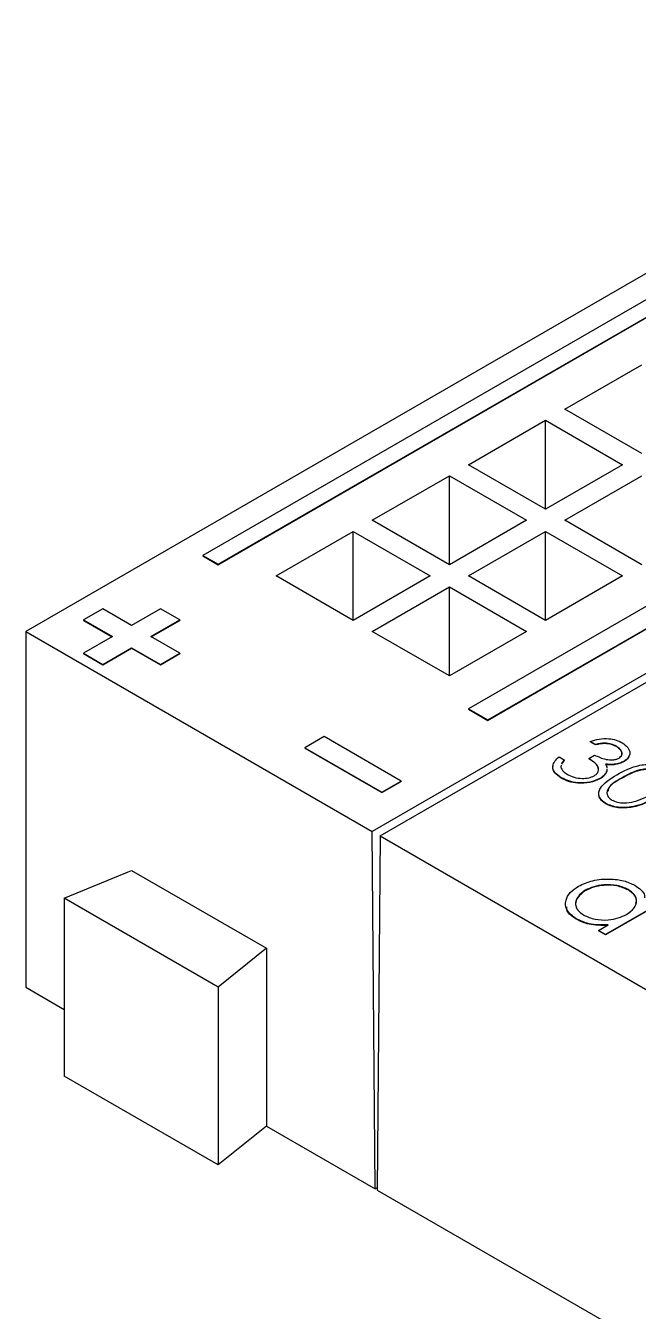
# Model space of a CAD drawing. Header units: millimetres. Extents: x 36 to 151, y 48 to 186.
# Drawn here: x 69.489 to 71.738, y 154.729 to 159.45 of the extents above; entities that cross this region are included whole.
import ezdxf

# ---------------------------------------------------------------- set-up
doc = ezdxf.new("R2010")
doc.units = ezdxf.units.MM

msp = doc.modelspace()

# ---------------------------------------------------------------- linework, layer by layer
at = {"color": 7, "linetype": 'Continuous', "lineweight": 25}
for p, q in [((81.1279, 163.9446), (69.4889, 157.2255)), ((80.4632, 163.4645), (70.1395, 157.5047)), ((70.196, 157.4721), (80.5198, 163.4319)), ((70.196, 157.4704), (80.5198, 163.4302)), ((82.4007, 163.2098), (70.7617, 156.4908)), ((70.79, 156.4744), (82.429, 163.1935)), ((81.439, 162.9012), (71.1153, 156.9414)), ((71.186, 156.9006), (81.5097, 162.8604)), ((71.186, 156.899), (81.5097, 162.8587)), ((71.4688, 158.0419), (71.7517, 158.2052)), ((71.7517, 157.8787), (71.4688, 158.0419)), ((71.1153, 157.8378), (71.3981, 158.0011)), ((71.3981, 158.0011), (71.681, 157.8378)), ((71.3981, 157.6746), (71.3981, 158.0011)), ((71.3981, 157.6746), (71.1153, 157.8378)), ((71.681, 157.8378), (71.3981, 157.6746)), ((70.7617, 157.6337), (71.0446, 157.797)), ((71.0446, 157.797), (71.3274, 157.6337)), ((71.0446, 157.4704), (71.0446, 157.797)), ((71.4688, 157.6337), (71.7517, 157.797)), ((71.0446, 157.4704), (70.7617, 157.6337)), ((71.3274, 157.6337), (71.0446, 157.4704)), ((71.7517, 157.4704), (71.4688, 157.6337)), ((70.4082, 157.4296), (70.691, 157.5929)), ((70.691, 157.5929), (70.9739, 157.4296)), ((70.691, 157.2663), (70.691, 157.5929)), ((71.1153, 157.4296), (71.3981, 157.5929)), ((71.3981, 157.5929), (71.681, 157.4296)), ((71.3981, 157.2663), (71.3981, 157.5929)), ((70.1395, 157.5047), (70.1395, 157.5031)), ((70.1395, 157.5047), (70.196, 157.4721)), ((70.1395, 157.5031), (70.196, 157.4704)), ((70.196, 157.4721), (70.196, 157.4704)), ((70.691, 157.2663), (70.4082, 157.4296)), ((70.9739, 157.4296), (70.691, 157.2663)), ((71.3981, 157.2663), (71.1153, 157.4296)), ((71.681, 157.4296), (71.3981, 157.2663)), ((70.7617, 157.2255), (71.0446, 157.3888)), ((71.0446, 157.3888), (71.3274, 157.2255)), ((71.0446, 157.0622), (71.0446, 157.3888)), ((69.7718, 157.3088), (69.7011, 157.268)), ((69.8778, 157.2476), (69.7718, 157.3088)), ((69.9839, 157.3088), (69.8778, 157.2476)), ((70.0546, 157.268), (69.9839, 157.3088)), ((69.7011, 157.268), (69.8071, 157.2067)), ((69.7011, 157.268), (69.7011, 157.2663)), ((69.7011, 157.2663), (69.8057, 157.2059)), ((69.9485, 157.2067), (70.0546, 157.268)), ((69.95, 157.2059), (70.0546, 157.2663)), ((70.0546, 157.268), (70.0546, 157.2663)), ((69.4889, 157.2255), (69.4889, 155.9191)), ((69.4889, 157.2255), (70.7617, 156.4908)), ((69.8071, 157.2067), (69.7011, 157.1455)), ((70.0546, 157.1455), (69.9485, 157.2067)), ((71.0446, 157.0622), (70.7617, 157.2255)), ((71.3274, 157.2255), (71.0446, 157.0622)), ((69.7011, 157.1455), (69.7718, 157.1047)), ((69.7011, 157.1455), (69.7011, 157.1439)), ((69.7011, 157.1439), (69.7718, 157.1031)), ((69.7718, 157.1047), (69.8778, 157.1659)), ((69.7718, 157.1031), (69.8778, 157.1643)), ((69.8778, 157.1659), (69.9839, 157.1047)), ((69.8778, 157.1659), (69.8778, 157.1643)), ((69.8778, 157.1643), (69.9839, 157.1031)), ((69.9839, 157.1047), (70.0546, 157.1455)), ((69.9839, 157.1031), (70.0546, 157.1439)), ((70.0546, 157.1455), (70.0546, 157.1439)), ((69.7718, 157.1047), (69.7718, 157.1031)), ((69.9839, 157.1047), (69.9839, 157.1031)), ((71.1153, 156.9414), (71.186, 156.9006)), ((71.1153, 156.9414), (71.1153, 156.9398)), ((71.1153, 156.9398), (71.186, 156.899)), ((71.186, 156.9006), (71.186, 156.899)), ((70.5849, 156.8394), (70.5142, 156.7985)), ((70.8678, 156.6761), (70.5849, 156.8394)), ((71.5809, 156.8108), (71.5618, 156.8218)), ((71.5618, 156.8218), (71.5618, 156.8201)), ((71.5809, 156.8092), (71.5618, 156.8201)), ((71.5809, 156.8108), (71.5809, 156.8092)), ((70.5142, 156.7985), (70.5142, 156.7969)), ((70.5142, 156.7985), (70.7971, 156.6353)), ((70.5142, 156.7969), (70.7971, 156.6336)), ((71.4476, 156.7653), (71.4667, 156.7543)), ((71.5564, 156.759), (71.5782, 156.7715)), ((71.5564, 156.759), (71.5564, 156.7573)), ((71.6579, 156.804), (71.6579, 156.8024)), ((71.4551, 156.7342), (71.4539, 156.7278)), ((71.4544, 156.7285), (71.4539, 156.7261)), ((71.4667, 156.7543), (71.4561, 156.7399)), ((71.4667, 156.7526), (71.4561, 156.7383)), ((71.4667, 156.7543), (71.4667, 156.7526)), ((71.6229, 156.7196), (71.6227, 156.7145)), ((71.6229, 156.718), (71.6227, 156.7129)), ((71.6227, 156.7145), (71.6227, 156.7129)), ((71.6862, 156.7491), (71.6862, 156.7475)), ((70.7971, 156.6353), (70.8678, 156.6761)), ((70.7971, 156.6336), (70.8678, 156.6745)), ((70.8678, 156.6761), (70.8678, 156.6745)), ((71.4558, 156.6883), (71.4558, 156.6867)), ((71.5977, 156.6855), (71.5977, 156.6838)), ((71.6788, 156.6883), (71.6788, 156.6867)), ((70.7971, 156.6353), (70.7971, 156.6336)), ((71.6192, 156.594), (71.6192, 156.5924)), ((70.7716, 155.1786), (70.7617, 156.4908)), ((70.79, 156.4744), (70.7801, 155.1737)), ((70.79, 156.4744), (73.1659, 155.1029)), ((69.6304, 156.2457), (69.8778, 156.3478)), ((69.8778, 156.3478), (70.3728, 156.062)), ((70.196, 155.9192), (69.6304, 156.2457)), ((69.6304, 156.2457), (69.6304, 155.5925)), ((71.5438, 156.2748), (71.5438, 156.2732)), ((71.7014, 156.2778), (71.7014, 156.2761)), ((71.8246, 156.2318), (71.6179, 156.1124)), ((71.8246, 156.2301), (71.6179, 156.1108)), ((71.5108, 156.17), (71.5108, 156.1684)), ((71.5925, 156.1271), (71.6282, 156.1477)), ((71.6179, 156.1124), (71.5925, 156.1271)), ((71.5925, 156.1271), (71.5925, 156.1255)), ((71.6179, 156.1108), (71.5925, 156.1255)), ((71.6179, 156.1124), (71.6179, 156.1108)), ((70.3728, 156.062), (70.196, 155.9192)), ((70.3728, 156.062), (70.3728, 155.4088)), ((69.4889, 155.9191), (69.6304, 155.8374)), ((70.196, 155.9192), (70.196, 155.2659)), ((70.196, 155.2659), (69.6304, 155.5925)), ((70.3728, 155.4088), (70.196, 155.2659)), ((70.3728, 155.4088), (70.7716, 155.1786)), ((70.7802, 155.1836), (70.7716, 155.1786)), ((70.7801, 155.1737), (72.8123, 154.0005))]:
    msp.add_line(p, q, dxfattribs=at)
for points, knots in [([(71.5618, 156.8218), (71.5724, 156.8251), (71.5936, 156.8317), (71.6279, 156.8327), (71.6578, 156.8274), (71.6722, 156.8203), (71.6794, 156.8167)], [0, 0, 0, 0, 0.280288, 0.55968, 0.779747, 1, 1, 1, 1]), ([(71.6579, 156.804), (71.6519, 156.807), (71.64, 156.8128), (71.6119, 156.8168), (71.5926, 156.8131), (71.5809, 156.8108)], [0, 0, 0, 0, 0.2806217, 0.560395, 1, 1, 1, 1]), ([(71.6579, 156.8024), (71.6519, 156.8053), (71.64, 156.8112), (71.6119, 156.8152), (71.5926, 156.8114), (71.5809, 156.8092)], [0, 0, 0, 0, 0.2806217, 0.560395, 1, 1, 1, 1]), ([(71.6794, 156.8167), (71.687, 156.8112), (71.7024, 156.8003), (71.7093, 156.7805), (71.7038, 156.7623), (71.6921, 156.7535), (71.6862, 156.7491)], [0, 0, 0, 0, 0.280085, 0.559868, 0.780099, 1, 1, 1, 1]), ([(71.4558, 156.6883), (71.4469, 156.6944), (71.4292, 156.7066), (71.4225, 156.7293), (71.4306, 156.7494), (71.4419, 156.76), (71.4476, 156.7653)], [0, 0, 0, 0, 0.279886, 0.558979, 0.779263, 1, 1, 1, 1]), ([(71.5768, 156.6954), (71.5802, 156.6977), (71.587, 156.7023), (71.5937, 156.7139), (71.5923, 156.7358), (71.5708, 156.7497), (71.5564, 156.759)], [0, 0, 0, 0, 0.125576, 0.251167, 0.500604, 1, 1, 1, 1]), ([(71.5782, 156.7715), (71.5913, 156.7653), (71.6109, 156.7559), (71.6409, 156.7528), (71.6575, 156.7555), (71.664, 156.7586), (71.6673, 156.7602)], [0, 0, 0, 0, 0.499406, 0.748973, 0.87454, 1, 1, 1, 1]), ([(71.6673, 156.7602), (71.6717, 156.764), (71.6807, 156.7717), (71.6782, 156.789), (71.6656, 156.7983), (71.6579, 156.804)], [0, 0, 0, 0, 0.278884, 0.56004, 1, 1, 1, 1]), ([(71.678, 156.7722), (71.6782, 156.7763), (71.6789, 156.7876), (71.6661, 156.7966), (71.6579, 156.8024)], [0, 0, 0, 0, 0.35977, 1, 1, 1, 1]), ([(71.7056, 156.7726), (71.7048, 156.7687), (71.7028, 156.7593), (71.6924, 156.7519), (71.6862, 156.7475)], [0, 0, 0, 0, 0.4124629, 1, 1, 1, 1]), ([(71.4558, 156.6867), (71.4472, 156.6928), (71.4299, 156.7049), (71.4222, 156.7228), (71.426, 156.7316), (71.4265, 156.7328)], [0, 0, 0, 0, 0.46421, 0.927105, 1, 1, 1, 1]), ([(71.4539, 156.7278), (71.4562, 156.722), (71.4603, 156.7118), (71.4725, 156.7041), (71.4779, 156.7007)], [0, 0, 0, 0, 0.558748, 1, 1, 1, 1]), ([(71.5908, 156.7222), (71.5908, 156.7239), (71.5908, 156.7377), (71.5724, 156.7482), (71.5564, 156.7573)], [0, 0, 0, 0, 0.127008, 1, 1, 1, 1]), ([(71.6227, 156.7145), (71.6202, 156.7084), (71.6159, 156.6976), (71.6032, 156.6892), (71.5977, 156.6855)], [0, 0, 0, 0, 0.55946, 1, 1, 1, 1]), ([(71.6227, 156.7129), (71.6202, 156.7068), (71.6159, 156.6959), (71.6032, 156.6875), (71.5977, 156.6838)], [0, 0, 0, 0, 0.55946, 1, 1, 1, 1]), ([(71.6862, 156.7491), (71.681, 156.7465), (71.6705, 156.7413), (71.6466, 156.7363), (71.6287, 156.7375), (71.6178, 156.7383)], [0, 0, 0, 0, 0.280508, 0.560792, 1, 1, 1, 1]), ([(71.6862, 156.7475), (71.681, 156.7449), (71.6705, 156.7396), (71.6466, 156.7346), (71.6287, 156.7359), (71.6178, 156.7366)], [0, 0, 0, 0, 0.280508, 0.560792, 1, 1, 1, 1]), ([(71.6178, 156.7383), (71.6205, 156.7339), (71.6235, 156.729), (71.6232, 156.7238), (71.6231, 156.7232)], [0, 0, 0, 0, 0.872704, 1, 1, 1, 1]), ([(71.6597, 156.6993), (71.6858, 156.7134), (71.7185, 156.7311), (71.7702, 156.7381), (71.7966, 156.7374), (71.8221, 156.7326), (71.8355, 156.726), (71.8422, 156.7227)], [0, 0, 0, 0, 0.498691, 0.624167, 0.749473, 0.874745, 1, 1, 1, 1]), ([(71.8211, 156.7098), (71.8157, 156.7123), (71.805, 156.7174), (71.7846, 156.7205), (71.7639, 156.7205), (71.7241, 156.7136), (71.6989, 156.6995), (71.6788, 156.6883)], [0, 0, 0, 0, 0.1251416, 0.2504081, 0.3755369, 0.5008539, 1, 1, 1, 1]), ([(71.8211, 156.7082), (71.8157, 156.7107), (71.805, 156.7158), (71.7846, 156.7189), (71.7639, 156.7188), (71.7241, 156.7119), (71.6989, 156.6979), (71.6788, 156.6867)], [0, 0, 0, 0, 0.1251416, 0.2504081, 0.3755369, 0.5008539, 1, 1, 1, 1]), ([(71.5977, 156.6855), (71.5857, 156.6803), (71.5619, 156.67), (71.5191, 156.6684), (71.4824, 156.6752), (71.4647, 156.6839), (71.4558, 156.6883)], [0, 0, 0, 0, 0.279342, 0.558834, 0.779273, 1, 1, 1, 1]), ([(71.5977, 156.6838), (71.5857, 156.6787), (71.5619, 156.6684), (71.5191, 156.6667), (71.4824, 156.6735), (71.4647, 156.6823), (71.4558, 156.6867)], [0, 0, 0, 0, 0.279342, 0.558834, 0.779273, 1, 1, 1, 1]), ([(71.4779, 156.7007), (71.4858, 156.6967), (71.5014, 156.6888), (71.5302, 156.6848), (71.5574, 156.6867), (71.5703, 156.6925), (71.5768, 156.6954)], [0, 0, 0, 0, 0.280589, 0.560141, 0.780308, 1, 1, 1, 1]), ([(71.6192, 156.594), (71.6135, 156.5979), (71.6021, 156.6056), (71.5936, 156.6203), (71.5926, 156.6355), (71.6049, 156.6652), (71.6353, 156.6841), (71.6597, 156.6993)], [0, 0, 0, 0, 0.125289, 0.250563, 0.375842, 0.501316, 1, 1, 1, 1]), ([(71.6788, 156.6883), (71.6591, 156.6768), (71.6296, 156.6595), (71.6211, 156.631), (71.6286, 156.6155), (71.6372, 156.6093), (71.6416, 156.6062)], [0, 0, 0, 0, 0.500306, 0.749093, 0.874601, 1, 1, 1, 1]), ([(71.6788, 156.6867), (71.6573, 156.6753), (71.6306, 156.6611), (71.6275, 156.6413), (71.6268, 156.6374)], [0, 0, 0, 0, 0.802842, 1, 1, 1, 1]), ([(71.6192, 156.5924), (71.6136, 156.5962), (71.6025, 156.604), (71.595, 156.6143), (71.5947, 156.6199), (71.5947, 156.6205)], [0, 0, 0, 0, 0.471426, 0.942796, 1, 1, 1, 1]), ([(71.7235, 156.6009), (71.736, 156.605), (71.7583, 156.6123), (71.7767, 156.6226), (71.7849, 156.6271)], [0, 0, 0, 0, 0.559599, 1, 1, 1, 1]), ([(71.8038, 156.6161), (71.7772, 156.602), (71.7372, 156.581), (71.6732, 156.5774), (71.6394, 156.5841), (71.6259, 156.5907), (71.6192, 156.594)], [0, 0, 0, 0, 0.499403, 0.74877, 0.874383, 1, 1, 1, 1]), ([(71.8038, 156.6144), (71.7772, 156.6004), (71.7372, 156.5794), (71.6732, 156.5757), (71.6394, 156.5825), (71.6259, 156.5891), (71.6192, 156.5924)], [0, 0, 0, 0, 0.499403, 0.74877, 0.874383, 1, 1, 1, 1]), ([(71.6416, 156.6062), (71.6481, 156.6033), (71.6611, 156.5974), (71.6911, 156.5941), (71.7112, 156.5983), (71.7235, 156.6009)], [0, 0, 0, 0, 0.280257, 0.560781, 1, 1, 1, 1]), ([(71.5108, 156.17), (71.4976, 156.1801), (71.4712, 156.2001), (71.4695, 156.2362), (71.4855, 156.2673), (71.5076, 156.2822), (71.5187, 156.2897)], [0, 0, 0, 0, 0.279134, 0.558941, 0.779354, 1, 1, 1, 1]), ([(71.5187, 156.2897), (71.5356, 156.2975), (71.5693, 156.3133), (71.6306, 156.3179), (71.686, 156.3119), (71.7123, 156.2994), (71.7255, 156.2932)], [0, 0, 0, 0, 0.2798216, 0.5596545, 0.7798543, 1, 1, 1, 1]), ([(71.7014, 156.2778), (71.6882, 156.2835), (71.6619, 156.2951), (71.6143, 156.2963), (71.5736, 156.2891), (71.5537, 156.2796), (71.5438, 156.2748)], [0, 0, 0, 0, 0.279284, 0.558726, 0.779399, 1, 1, 1, 1]), ([(71.7014, 156.2761), (71.6882, 156.2819), (71.6619, 156.2935), (71.6143, 156.2947), (71.5736, 156.2875), (71.5537, 156.278), (71.5438, 156.2732)], [0, 0, 0, 0, 0.279284, 0.558726, 0.779399, 1, 1, 1, 1]), ([(71.7255, 156.2932), (71.7333, 156.2879), (71.7489, 156.2773), (71.7626, 156.2609), (71.7615, 156.2505), (71.7611, 156.2471)], [0, 0, 0, 0, 0.403552, 0.806844, 1, 1, 1, 1]), ([(71.5438, 156.2732), (71.534, 156.2658), (71.5143, 156.2509), (71.5049, 156.2295), (71.5095, 156.2187), (71.5102, 156.2171)], [0, 0, 0, 0, 0.458693, 0.917467, 1, 1, 1, 1]), ([(71.5438, 156.2748), (71.5337, 156.2674), (71.5134, 156.2524), (71.5056, 156.2256), (71.5137, 156.2012), (71.5299, 156.1895), (71.538, 156.1837)], [0, 0, 0, 0, 0.2797996, 0.5596481, 0.7799166, 1, 1, 1, 1]), ([(71.6954, 156.1865), (71.706, 156.1939), (71.7272, 156.2087), (71.7346, 156.2357), (71.7264, 156.2603), (71.7097, 156.2719), (71.7014, 156.2778)], [0, 0, 0, 0, 0.280088, 0.559724, 0.779822, 1, 1, 1, 1]), ([(71.7289, 156.2265), (71.7302, 156.2296), (71.7344, 156.2401), (71.7257, 156.2588), (71.7095, 156.2703), (71.7014, 156.2761)], [0, 0, 0, 0, 0.180137, 0.5899941, 1, 1, 1, 1]), ([(71.5108, 156.1684), (71.4962, 156.1783), (71.476, 156.192), (71.4758, 156.2094), (71.4758, 156.2142)], [0, 0, 0, 0, 0.7201136, 1, 1, 1, 1]), ([(71.6282, 156.1477), (71.6036, 156.1474), (71.5594, 156.1469), (71.5257, 156.163), (71.5108, 156.17)], [0, 0, 0, 0, 0.558977, 1, 1, 1, 1]), ([(71.6282, 156.1461), (71.6036, 156.1458), (71.5594, 156.1453), (71.5257, 156.1613), (71.5108, 156.1684)], [0, 0, 0, 0, 0.558977, 1, 1, 1, 1]), ([(71.538, 156.1837), (71.5512, 156.1779), (71.5776, 156.1664), (71.6251, 156.1644), (71.666, 156.1719), (71.6856, 156.1816), (71.6954, 156.1865)], [0, 0, 0, 0, 0.27941, 0.558867, 0.779267, 1, 1, 1, 1])]:
    msp.add_open_spline(points, degree=3, knots=knots, dxfattribs=at)

doc.saveas('drawing.dxf')
